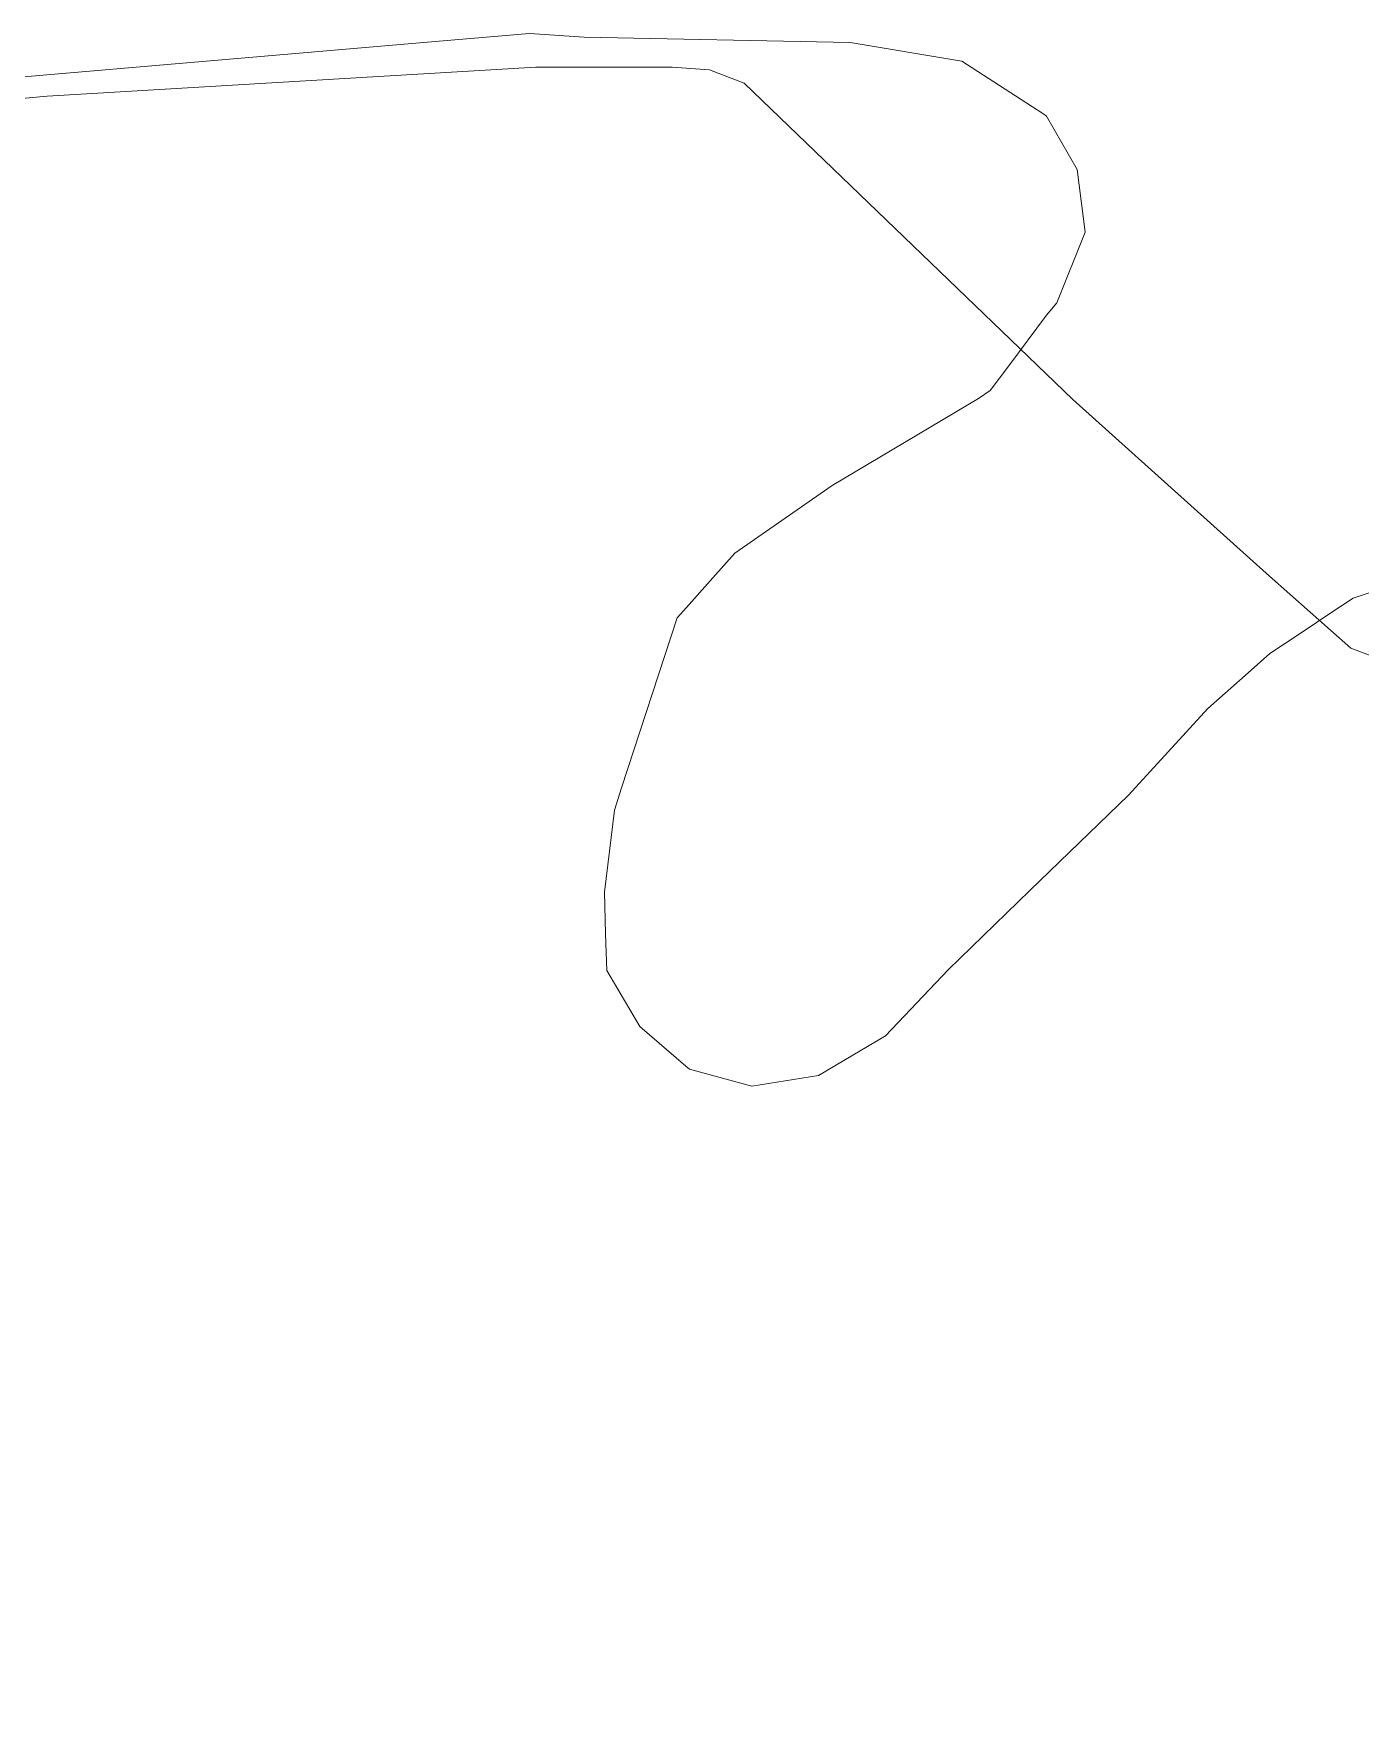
# Model space of a CAD drawing. Header units: metres. Extents: x 105014 to 106600, y 111320 to 118425.
# Drawn here: x 106217.3 to 106299, y 116212.9 to 116316.1 of the extents above; entities that cross this region are included whole.
import ezdxf

# ---------------------------------------------------------------- set-up
doc = ezdxf.new("R2010")
doc.units = ezdxf.units.M
doc.layers.add('35-RH-ACUE-MENOR-EXIST', color=151, linetype='CONTINUOUS', lineweight=13)

msp = doc.modelspace()

# ---------------------------------------------------------------- linework, layer by layer
at = {"layer": '35-RH-ACUE-MENOR-EXIST'}
for points in [[(106202.03, 116312.16), (106242.26, 116315.61), (106247.84, 116316.09), (106251.2, 116315.87), (106267.58, 116315.54), (106267.5849, 116315.5392), (106274.47, 116314.38), (106279.46, 116311.15), (106279.7, 116310.99), (106281.59, 116307.71), (106282.08, 116303.84), (106280.33, 116299.48), (106279.7, 116298.72), (106277.3644, 116295.5969), (106276.23, 116294.08), (106275.5, 116293.59), (106266.48, 116288.22), (106260.49, 116284.04), (106259.13, 116282.52), (106257.51, 116280.7), (106256.93, 116280.05), (106253.51, 116269.57), (106253.06, 116268.2), (106252.45, 116263.14), (106252.52, 116260.57), (106252.59, 116258.31), (106254.64, 116254.86), (106257.47, 116252.42), (106257.7, 116252.22), (106261.53, 116251.17), (106265.64, 116251.83), (106269.78, 116254.29), (106273.63, 116258.36), (106278.67, 116263.25), (106284.74, 116269.13), (106289.64, 116274.47), (106292.12, 116276.66), (106293.46, 116277.85), (106295.3946, 116279.1381), (106297.29, 116280.4), (106298.6, 116281.28), (106318.98, 116288.01)], [(106147.167, 116209.3627), (106147.6817, 116221.4472), (106149.3815, 116232.9931), (106150.6166, 116236.7984), (106155.2484, 116243.8434), (106161.6371, 116255.2351), (106173.8953, 116274.2483), (106182.953, 116289.264), (106190.4755, 116300.7113), (106194.6955, 116306.2651), (106199.1729, 116308.9905), (106203.7018, 116310.8932), (106218.1116, 116312.2302), (106248.2253, 116314.0079), (106256.6205, 116314.0079), (106258.925, 116313.8434), (106261.0649, 116313.021), (106281.312, 116293.53), (106293.4331, 116282.6301), (106298.4537, 116278.1891), (106299.7706, 116277.6957)]]:
    msp.add_lwpolyline(points, dxfattribs=at)

doc.saveas('drawing.dxf')
